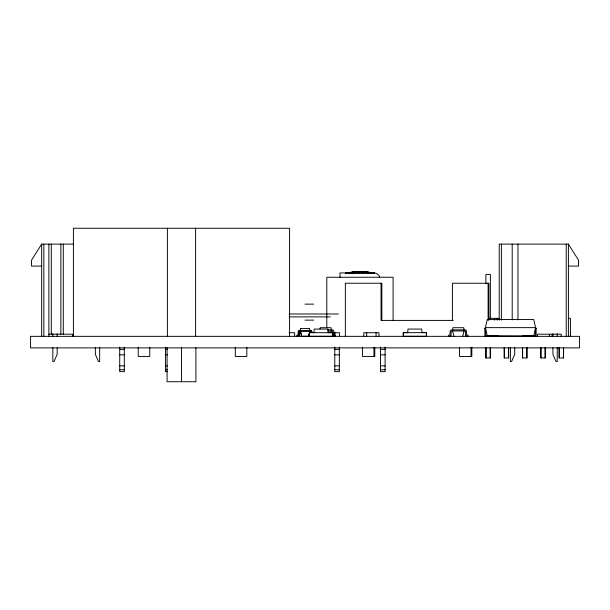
<?xml version="1.0" encoding="UTF-8"?>
<svg xmlns="http://www.w3.org/2000/svg" width="610" height="610" viewBox="0 0 610 610"><rect width="100%" height="100%" fill="white"/><g stroke="black" fill="none" stroke-linecap="round" stroke-linejoin="round"><path stroke-width="0.91" d="M298.366 331.855L298.328 335.18L297.039 335.264L297.039 336.217L298.069 336.217A1.075 1.075 0 0 0 299.068 335.103L299.113 331.901L299.823 331.428M313.845 332.671L314.211 329.065L327.898 329.065L328.256 332.671L334.936 332.595L334.936 335.409M300.501 329.835L300.692 328.554M319.983 329.141L320.212 327.7L331.047 327.7L331.398 330.94L330.917 332.74M533.735 335.774L535.572 327.639L533.735 319.503L487.26 319.503L485.423 327.639L487.26 335.774M308.629 336.217L309.804 331.428L309.522 328.554L300.547 328.554L300.272 330.467L301.447 336.217L308.492 336.217L309.666 331.428L309.384 328.554M357.818 271.885L345.534 272.937L358.543 271.869L373.777 272.937L357.796 272.121L347.181 272.937L359.946 271.854L374.334 272.937L339.968 272.937L339.968 277.642M462.647 336.346L464.088 330.94L463.745 327.7L452.902 327.7L452.559 330.94L454 336.346M363.285 272.937L364.284 272.334L366.442 272.937L362.805 272.121L363.972 271.976L374.334 272.937L371.955 272.601C375.097 272.723 378.879 273.692 379.717 277.207M364.727 272.601L361.722 271.976L356.331 271.923L364.765 271.976L372.458 272.937L359.946 271.854L353.243 272.937C359.702 270.604 367.357 272.434 374.151 272.937L369.439 272.426M298.29 335.225L298.221 331.855A1.54 1.54 0 0 1 299.487 330.452L299.792 330.467M351.756 272.937L360.746 271.869L373.206 272.937L364.62 272.068L355.012 272.601M348.081 272.937L363.552 271.923L361.349 271.869L364.284 272.334L359.137 271.869L353.137 272.334L357.163 271.908L366.579 272.121L362.66 271.892L366.557 272.334L365.367 272.601L362.729 271.908L353.266 272.121L345.534 272.937M73.734 244.114L41.671 244.114L31.545 260.165L31.545 266.09L41.671 266.09M370.468 272.937L371.543 272.937L370.552 272.601M299.403 331.611L299.236 335.103A1.075 1.075 0 0 1 298.603 336.14M498.08 335.797L484.958 335.98L484.828 328.332L485.423 327.639L535.572 327.639L536.167 328.332L536.083 335.996L522.907 335.797M349.156 272.937L351.047 272.334M299.266 331.611L299.746 331.436M350.735 272.495L346.465 272.937L357.224 271.892L345.634 272.937L359.946 272.937L359.946 271.854L352.854 272.121L364.765 271.976L374.151 272.937M354.959 272.334L357.178 272.121L353.137 272.334L359.946 271.854M354.829 272.937L355.47 272.334L358.1 271.976L355.47 272.334L358.207 272.937M364.284 272.334L360.746 271.869L367.899 272.937M349.133 272.601L358.505 271.869M354.006 272.334L355.356 272.068L353.556 272.334L354.357 272.601M361.623 272.937L364.894 272.937M357.224 271.892L353.137 272.334L364.368 271.976L373.206 272.937L360.746 271.869M347.921 272.601L345.954 272.937L348.836 272.601M353.137 272.334L355.935 271.976M359.946 272.937L363.407 272.601M354.471 272.334L357.178 272.121L355.127 271.976L357.147 271.908L356.461 271.938M357.796 272.121L363.484 271.923L361.517 271.869M357.59 272.121L365.542 272.045M364.765 271.976L362.904 271.915L366.16 272.334L353.556 272.334L356.987 271.915L355.127 271.976M358.207 271.877L359.137 271.869M568.406 266.09L578.524 266.09L578.524 260.165L568.406 244.114L499.232 244.114L499.232 320.181M350.315 272.334L369.568 272.334L373.206 272.937M305.038 304.138L313.685 304.138M289.102 313.99L338.481 313.99M289.125 316.872L330.193 316.872M488.579 318.329L499.033 318.329M568.596 318.329L570.419 318.329L570.419 336.346M305.038 320.136L313.685 320.136M453.23 320.41L381.044 320.41L381.044 283.238M484.828 328.332L485.575 328.332L485.575 335.797L520.307 335.935L535.412 335.797L535.412 328.332L536.167 328.332M327.844 329.858L332.351 329.873A1.807 1.807 0 0 1 333.906 331.428L333.922 335.126L335.355 335.264L335.355 336.346M327.844 330.94L332.557 331.093L332.839 335.081A1.258 1.258 0 0 0 334.097 336.346M299.685 331.428L310.612 331.474M309.453 336.346L309.453 332.595L314.867 332.595M289.003 332.74L294.622 332.74L294.622 336.346M309.522 332.671L339.457 332.74L339.457 336.346M48.876 334.181L72.651 334.181L72.651 336.346M309.522 336.27L332.58 336.27M119.728 349.355L124.303 349.355M165.478 349.355L167.308 349.355M334.776 349.355L339.351 349.355M380.533 349.355L385.108 349.355M119.728 354.829L124.303 354.829M165.478 354.829L167.308 354.829M334.776 354.829L339.351 354.829M380.533 354.829L385.108 354.829M119.728 365.886L124.303 365.886M165.478 365.886L167.308 365.886M334.776 365.886L339.351 365.886M380.533 365.886L385.108 365.886M119.728 369.782L124.303 369.782M165.478 369.782L167.308 369.782M334.776 369.782L339.351 369.782M380.533 369.782L385.108 369.782M167.308 371.65L165.478 371.65L165.478 347.075M356.842 271.923L359.946 271.976M361.265 271.885L368.73 272.334M363.049 271.923L367.06 272.121L362.729 271.908L363.354 271.976M366.16 272.334L361.722 271.976L362.226 272.121M369.37 272.495L373.777 272.937L371.231 272.601M310.284 330.467L310.581 330.483A1.54 1.54 0 0 1 311.824 331.863L311.855 332.038M362.027 272.121L364.78 272.334L362.614 272.121L364.368 271.976L366.557 272.334L362.805 272.121L369.248 272.937M365.26 272.334L362.614 272.121L366.656 272.121M355.493 271.976L357.178 272.121M374.334 272.937L370.849 272.601L373.777 272.937M366.938 272.334L363.972 271.976L366.557 272.334L364.62 272.068M368.936 272.334L370.705 272.601M310.543 331.512L310.978 332.069M310.612 331.558L310.841 332.069M301.584 336.217L300.41 330.467M311.718 332.038L311.71 331.855A1.54 1.54 0 0 0 310.452 330.452L299.655 330.467A1.54 1.54 0 0 0 298.389 331.863M570.525 332.74L570.525 336.346M568.406 244.114L568.406 336.346M566.24 244.114L566.24 336.346M563.579 347.624L563.579 357.956L559.111 357.956L559.111 347.624M563.434 347.624L563.434 357.956M561.2 336.346L561.2 334.181L537.418 334.181L537.418 336.346M559.256 347.624L559.256 357.956M557.235 333.67L557.235 336.461M557.235 347.616L557.235 361.562L556.045 361.562L552.912 354.357L552.912 347.776M552.912 333.685L552.912 336.499M552.119 334.448L552.119 336.346M549.381 334.448L549.381 336.346M545.271 347.624L545.271 357.956L540.803 357.956L540.803 347.624M545.126 347.624L545.126 357.956M540.948 347.624L540.948 357.956M526.971 347.624L526.971 357.956L522.503 357.956L522.503 347.624M526.826 347.624L526.826 357.956M522.648 347.624L522.648 357.956M517.966 244.114L517.966 319.96M514.718 347.776L514.718 354.357L511.584 361.562L510.395 361.562L510.395 347.616M512.202 244.114L512.202 319.96M508.671 347.624L508.671 357.956L504.203 357.956L504.203 347.624M508.526 347.624L508.526 357.956M504.348 347.624L504.348 357.956M501.389 244.114L501.389 320.181M497.211 318.329L497.211 320.227M494.474 318.329L494.474 320.227M490.364 318.329L490.364 274.378L485.895 274.378L485.895 283.726M490.364 347.624L490.364 357.956L485.895 357.956L485.895 347.624M490.219 347.624L490.219 357.956M488.915 320.219L488.915 283.238L452.422 283.238L452.422 320.41M488.107 283.238L488.107 320.219M486.04 347.624L486.04 357.956M471.835 347.311L471.835 356.446L459.498 356.446L459.498 347.311M471.027 347.311L471.027 356.446M468.053 336.346L468.053 335.264L466.62 335.126L466.597 331.428A1.807 1.807 0 0 0 465.041 329.873L451.598 329.873A1.807 1.807 0 0 0 450.05 331.428L450.028 335.126L448.594 335.264L448.594 336.346M426.451 336.346L426.451 332.595L422.059 332.595L421.693 329.065L408.006 329.065L407.648 332.671L403.248 332.595L403.248 336.346M393.092 320.143L393.092 277.26L326.8 277.26L326.8 327.768M385.108 347.075L385.108 371.65L380.533 371.65L380.533 347.075M381.86 320.41L381.86 283.238L345.359 283.238L345.359 336.346M378.955 336.346L378.955 332.74L363.819 332.74L363.819 336.346M376.073 332.74L376.073 336.346M374.776 347.311L374.776 356.446L362.439 356.446L362.439 347.311M373.968 347.311L373.968 356.446M366.702 332.74L366.702 336.346M339.351 347.075L339.351 371.65L334.776 371.65L334.776 347.075M333.197 332.74L333.197 336.346M332.656 332.595L332.656 336.346M297.177 335.264L297.177 336.217M289.582 336.346L289.582 228.262L73.413 228.262L73.413 336.346M246.821 347.311L246.821 356.446L235.292 356.446L235.292 347.311M195.909 347.692L195.909 381.738L167.087 381.738L167.087 347.692M195.604 228.262L195.604 336.346M181.498 347.692L181.498 381.738M167.384 228.262L167.384 336.346M149.763 347.311L149.763 356.446L138.234 356.446L138.234 347.311M124.303 347.075L124.303 371.65L119.728 371.65L119.728 347.075M99.674 347.616L99.674 361.562L98.484 361.562L95.351 354.357L95.351 347.776M63.287 244.114L63.287 334.181M60.87 244.114L60.87 334.181M57.165 333.685L57.165 336.499M57.165 347.776L57.165 354.357L54.023 361.562L52.841 361.562L52.841 347.616M52.841 333.67L52.841 336.461M51.293 244.114L51.293 334.181M48.876 244.114L48.876 336.346M43.828 244.114L43.828 336.346M41.671 244.114L41.671 336.346M449.852 336.346A1.258 1.258 0 0 0 451.118 335.081L451.125 331.565L451.835 330.94L464.995 330.963L465.521 331.565L465.529 335.081A1.258 1.258 0 0 0 466.787 336.346M426.382 332.671L403.324 332.671L403.324 336.27L426.382 336.27L426.382 332.671M579.5 336.346L30.5 336.346L30.5 347.875L579.5 347.875L579.5 336.346"/></g></svg>
